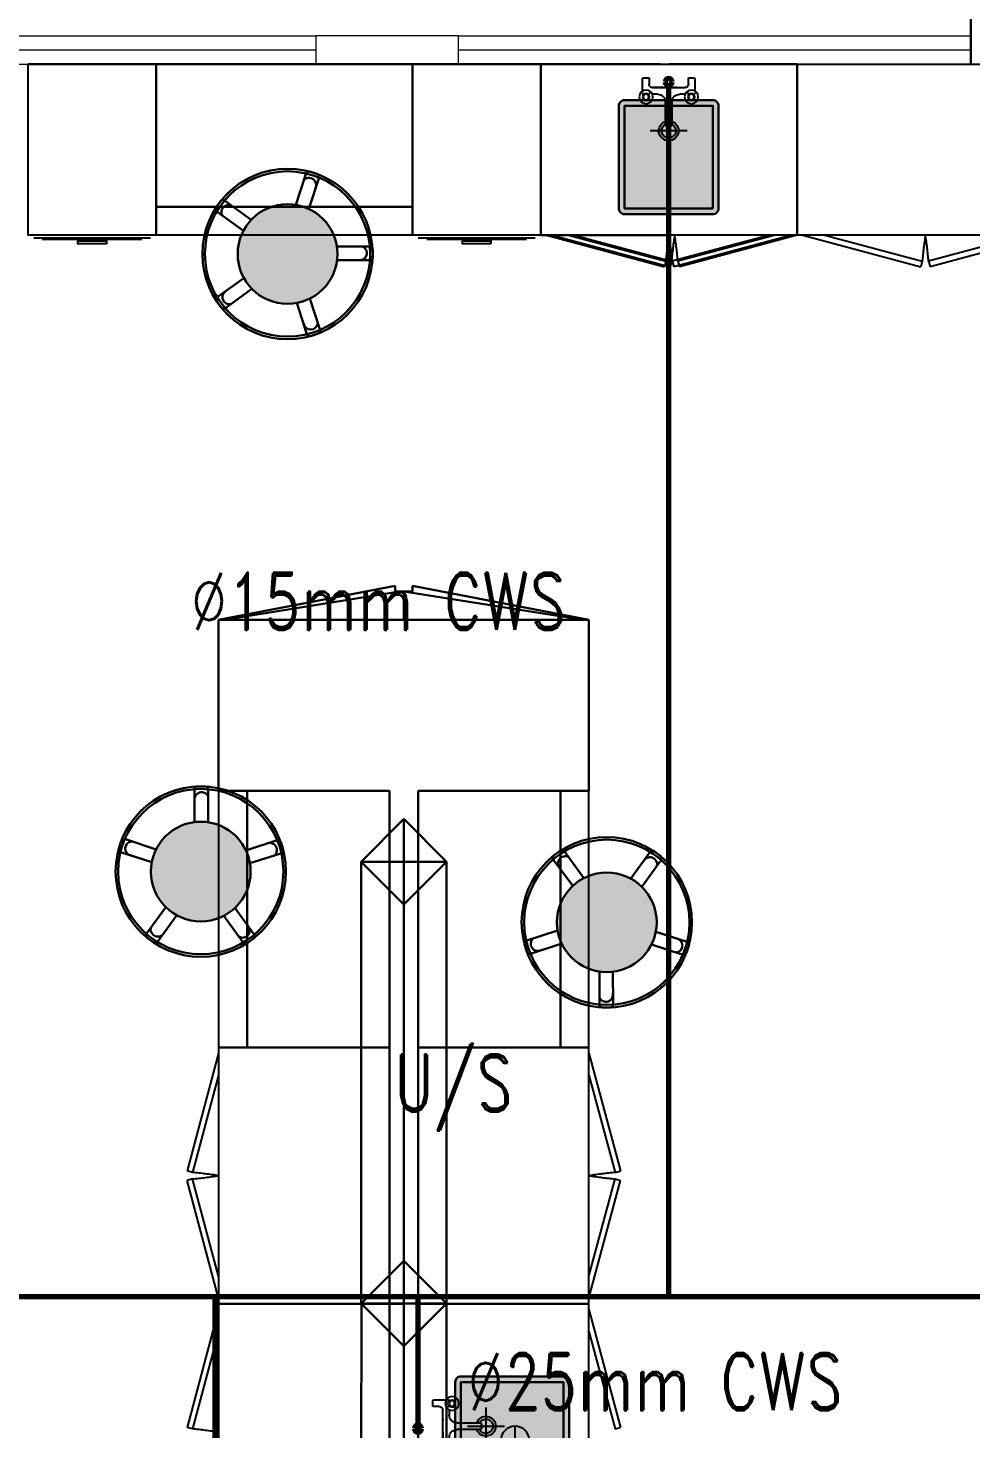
# Model space of a CAD drawing. Extents: x 800 to 995, y 398 to 804.
# Drawn here: x 867.398 to 870.708, y 713.33 to 718.245 of the extents above; entities that cross this region are included whole.
import ezdxf

# ---------------------------------------------------------------- set-up
doc = ezdxf.new("R2010")
doc.units = 0
doc.header["$MEASUREMENT"] = 0
doc.linetypes.add('ACAD_ISO02W100', pattern=[15, 12, -3])
doc.linetypes.add('DASHED', pattern=[19.05, 12.7, -6.35])
doc.layers.get('0').update_dxf_attribs({"color": 252, "linetype": 'CONTINUOUS', "lineweight": 30})
for name, color, linetype in [('-FUR', 252, 'CONTINUOUS'), ('LAYER8', 3, 'CONTINUOUS'), ('SAN', 2, 'CONTINUOUS')]:
    doc.layers.add(name, color=color, linetype=linetype)
for name, color, linetype, lineweight in [('Elevation', 150, 'CONTINUOUS', 18), ('P-C-WATER', 5, 'CONTINUOUS', 70), ('P-TEXT', 1, 'CONTINUOUS', 25), ('Wall', 252, 'CONTINUOUS', 30), ('WINDOW', 252, 'CONTINUOUS', 5)]:
    doc.layers.add(name, color=color, linetype=linetype, lineweight=lineweight)
doc.styles.add('ROMANC', font='romand.shx')

# ---------------------------------------------------------------- blocks, each defined once
blk = doc.blocks.new('YY5Y5')
at = {"layer": 'SAN', "color": 1}
for p, q in [((433.83, 542.04), (433.83, 538.56)), ((435.73, 542.41), (434.2, 542.41)), ((435.73, 540.55), (435.73, 542.41)), ((447.16, 542.41), (447.16, 540.55)), ((448.69, 542.41), (447.16, 542.41)), ((449.07, 538.56), (449.07, 542.04)), ((434.16, 537.56), (433.7, 538.02)), ((435.58, 537.56), (436.04, 538.02)), ((436.72, 537.65), (438.25, 537.65)), ((446.18, 539.55), (436.73, 539.55)), ((443.04, 539.55), (446.16, 539.55)), ((444.65, 537.65), (446.18, 537.65)), ((447.32, 537.56), (446.86, 538.02)), ((448.74, 537.56), (449.2, 538.02)), ((434.16, 536.15), (433.7, 535.69)), ((435.58, 536.15), (436.04, 535.69)), ((440.5, 535.4), (440.5, 528.74)), ((442.4, 528.74), (442.4, 535.4)), ((447.32, 536.15), (446.86, 535.69)), ((448.74, 536.15), (449.2, 535.69)), ((440.87, 528.36), (442.03, 528.36))]:
    blk.add_line(p, q, dxfattribs=at)
at = {"layer": 'SAN', "color": 1, "linetype": 'Continuous'}
blk.add_line((439.23, 539.55), (439.86, 539.55), dxfattribs=at)
at = {"layer": 'SAN', "color": 2, "linetype": 'DASHED'}
for points in [[(441.45, 532.42), (441.45, 521.63)], [(436.06, 527.03), (446.84, 527.03)]]:
    blk.add_lwpolyline(points, dxfattribs=at)
at = {"layer": 'SAN', "color": 1}
for centre, radius in [((434.87, 536.85), 2), ((434.87, 536.85), 1), ((434.87, 536.85), 0.8), ((448.03, 536.85), 2), ((448.03, 536.85), 1), ((448.03, 536.85), 0.8)]:
    blk.add_circle(centre, radius, dxfattribs=at)
for centre, radius, start, end in [((434.2, 542.04), 0.375, 90, 180), ((436.73, 540.55), 1, 180, 270), ((446.16, 540.55), 1, 270, 0), ((448.69, 542.04), 0.375, 0, 90), ((438.25, 535.4), 2.25, 0, 90), ((444.65, 535.4), 2.25, 90, 180), ((441.45, 527.03), 2.86, 109.4319, 70.5681), ((441.45, 527.03), 2.08, 117.2765, 62.7235), ((440.87, 528.74), 0.375, 180, 270), ((442.03, 528.74), 0.375, 270, 360)]:
    blk.add_arc(centre, radius, start, end, dxfattribs=at)
blk = doc.blocks.new('vfd')
at = {"layer": '-FUR'}
h = blk.add_hatch(color=254, dxfattribs=at)
h.paths.add_polyline_path([(1316.635, 565.8296), (1316.635, 566.1396), (1316.275, 566.1396), (1316.275, 565.8296)], flags=16)
edge = h.paths.add_edge_path()
edge.add_line((1316.655, 565.8296), (1316.655, 566.1396))
edge.add_ellipse((1316.635, 566.1396), major_axis=(-0.0141, -0.0141), ratio=1, start_angle=135, end_angle=225)
edge.add_line((1316.635, 566.1596), (1316.275, 566.1596))
edge.add_ellipse((1316.275, 566.1396), major_axis=(-0.0141, -0.0141), ratio=1, start_angle=225, end_angle=315)
edge.add_line((1316.255, 566.1396), (1316.255, 565.8296))
edge.add_ellipse((1316.275, 565.8296), major_axis=(0.0141, -0.0141), ratio=1, start_angle=225, end_angle=315)
edge.add_line((1316.275, 565.8096), (1316.635, 565.8096))
edge.add_ellipse((1316.635, 565.8296), major_axis=(0.0141, -0.0141), ratio=1, start_angle=-45, end_angle=45)
blk.add_hatch(color=253, dxfattribs=at).paths.add_polyline_path([(1316.275, 565.8296), (1316.635, 565.8296), (1316.635, 566.1396), (1316.275, 566.1396)])
h = blk.add_hatch(color=251, dxfattribs=at)
h.paths.add_polyline_path([(1316.305, 565.8596), (1316.275, 565.8296), (1316.635, 565.8296), (1316.605, 565.8596)])
h.paths.add_polyline_path([(1316.605, 565.8596), (1316.635, 565.8296), (1316.635, 566.1396), (1316.605, 566.1096)])
h = blk.add_hatch(color=252, dxfattribs=at)
h.paths.add_polyline_path([(1316.305, 566.1096), (1316.275, 566.1396), (1316.275, 565.8296), (1316.305, 565.8596)])
h.paths.add_polyline_path([(1316.605, 566.1096), (1316.635, 566.1396), (1316.275, 566.1396), (1316.305, 566.1096)])
blk.add_lwpolyline([(1316.655, 565.8296), (1316.655, 566.1396, 0.414214), (1316.635, 566.1596), (1316.275, 566.1596, 0.414214), (1316.255, 566.1396), (1316.255, 565.8296, 0.414214), (1316.275, 565.8096), (1316.635, 565.8096, 0.414214)], format="xyb", close=True)
blk.add_lwpolyline([(1316.655, 565.8296), (1316.655, 566.1396, 0.414214), (1316.635, 566.1596), (1316.275, 566.1596, 0.414214), (1316.255, 566.1396), (1316.255, 565.8296, 0.414214), (1316.275, 565.8096), (1316.635, 565.8096, 0.414214)], format="xyb", close=True)
blk.add_lwpolyline([(1316.635, 565.8296), (1316.635, 566.1396), (1316.275, 566.1396), (1316.275, 565.8296)], close=True)
at = {"layer": 'LAYER8'}
for p, q in [((1316.465, 566.0846), (1316.465, 565.9846)), ((1316.415, 566.0346), (1316.515, 566.0346))]:
    blk.add_line(p, q, dxfattribs=at)
blk.add_circle((1316.465, 566.0346), 0.05, dxfattribs=at)
at = {"xscale": 0.0121, "yscale": 0.0121, "zscale": 0.0121, "rotation": 89.99999999999997}
blk.add_blockref('YY5Y5', (1322.7397, 560.6431), dxfattribs=at)
blk = doc.blocks.new('fd')
at = {"layer": '-FUR'}
h = blk.add_hatch(color=254, dxfattribs=at)
h.paths.add_polyline_path([(1322.6636, 576.6994), (1322.3536, 576.6994), (1322.3536, 577.0594), (1322.6636, 577.0594)], flags=16)
edge = h.paths.add_edge_path()
edge.add_line((1322.6636, 576.6794), (1322.3536, 576.6794))
edge.add_arc((1322.3536, 576.6994), 0.02, 180, 270, ccw=False)
edge.add_line((1322.3336, 576.6994), (1322.3336, 577.0594))
edge.add_arc((1322.3536, 577.0594), 0.02, 90, 180, ccw=False)
edge.add_line((1322.3536, 577.0794), (1322.6636, 577.0794))
edge.add_arc((1322.6636, 577.0594), 0.02, 0, 90, ccw=False)
edge.add_line((1322.6836, 577.0594), (1322.6836, 576.6994))
edge.add_arc((1322.6636, 576.6994), 0.02, -90, 0, ccw=False)
blk.add_hatch(color=253, dxfattribs=at).paths.add_polyline_path([(1322.6636, 577.0594), (1322.6636, 576.6994), (1322.3536, 576.6994), (1322.3536, 577.0594)])
h = blk.add_hatch(color=251, dxfattribs=at)
h.paths.add_polyline_path([(1322.6337, 577.0294), (1322.6636, 577.0594), (1322.6636, 576.6994), (1322.6336, 576.7294)])
h.paths.add_polyline_path([(1322.6336, 576.7294), (1322.6636, 576.6994), (1322.3536, 576.6994), (1322.3836, 576.7294)])
h = blk.add_hatch(color=252, dxfattribs=at)
h.paths.add_polyline_path([(1322.3836, 577.0294), (1322.3536, 577.0594), (1322.6636, 577.0594), (1322.6337, 577.0294)])
h.paths.add_polyline_path([(1322.3836, 576.7294), (1322.3536, 576.6994), (1322.3536, 577.0594), (1322.3836, 577.0294)])
for p, q in [((1322.4784, 577.2056), (1322.0597, 577.2056)), ((1322.4784, 577.2056), (1322.9597, 577.2056)), ((1322.0597, 576.6056), (1322.5097, 576.6056)), ((1322.9597, 576.6056), (1322.5097, 576.6056))]:
    blk.add_line(p, q, dxfattribs=at)
at = {"layer": '-FUR', "linetype": 'ACAD_ISO02W100'}
for p, q in [((1322.0597, 577.2056), (1322.5097, 577.2056)), ((1322.9597, 577.2056), (1322.5097, 577.2056)), ((1322.0997, 576.6056), (1322.5133, 576.4948)), ((1322.177, 576.6056), (1322.5185, 576.5141)), ((1322.8824, 576.6056), (1322.541, 576.5141)), ((1322.9597, 576.6056), (1322.5462, 576.4948)), ((1322.5185, 576.5141), (1322.5133, 576.4948)), ((1322.541, 576.5141), (1322.5462, 576.4948))]:
    blk.add_line(p, q, dxfattribs=at)
for centre, start, end in [((1324.045, 576.3727), 171.2611, 174.7069), ((1321.0144, 576.3727), 5.2931, 8.7389)]:
    blk.add_arc(centre, 1.5331, start, end, dxfattribs=at)
for p, q in [((1322.0597, 577.2056), (1322.0597, 576.6056)), ((1322.9597, 577.2056), (1322.9597, 576.6056))]:
    blk.add_line(p, q)
blk.add_lwpolyline([(1322.6636, 576.6794), (1322.3536, 576.6794, -0.414214), (1322.3336, 576.6994), (1322.3336, 577.0594, -0.414214), (1322.3536, 577.0794), (1322.6636, 577.0794, -0.414214), (1322.6836, 577.0594), (1322.6836, 576.6994, -0.414214)], format="xyb", close=True)
blk.add_lwpolyline([(1322.6636, 576.6794), (1322.3536, 576.6794, -0.414214), (1322.3336, 576.6994), (1322.3336, 577.0594, -0.414214), (1322.3536, 577.0794), (1322.6636, 577.0794, -0.414214), (1322.6836, 577.0594), (1322.6836, 576.6994, -0.414214)], format="xyb", close=True)
blk.add_lwpolyline([(1322.6636, 576.6994), (1322.3536, 576.6994), (1322.3536, 577.0594), (1322.6636, 577.0594)], close=True)
at = {"extrusion": (0, 0, -1), "xscale": 0.0121000000000322, "yscale": 0.0121000000000322, "zscale": -0.0121}
blk.add_blockref('YY5Y5', (-1327.8502, 570.5947), dxfattribs=at)
blk = doc.blocks.new('juy')
blk.add_line((1322.9597, 577.2056), (1322.9597, 576.6056))
blk.add_blockref('fd', (0, 0))

msp = doc.modelspace()

# ---------------------------------------------------------------- hatches: boundary and pattern name
h = msp.add_hatch(color=256)
h.set_gradient(color1=(132, 132, 132), name='SPHERICAL')
h.paths.add_polyline_path([(868.3094, 717.6273, 1), (868.3094, 717.2773, 1)])
h = msp.add_hatch(color=256)
h.set_gradient(color1=(132, 132, 132), name='SPHERICAL')
h.paths.add_polyline_path([(868.1799, 715.2853, -1), (867.8299, 715.2853, -1)])
h = msp.add_hatch(color=256)
h.set_gradient(color1=(132, 132, 132), name='SPHERICAL')
h.paths.add_polyline_path([(869.2551, 715.1073, -1), (869.6051, 715.1073, -1)])

# ---------------------------------------------------------------- linework, layer by layer
at = {"layer": '-FUR', "linetype": 'ACAD_ISO02W100'}
for p, q in [((867.8484, 718.1182, -0.0488), (867.3984, 718.1182, -0.0488)), ((869.1984, 718.1182, -0.0488), (868.7484, 718.1182, -0.0488)), ((869.1984, 718.1182, -0.0488), (870.0984, 718.1182, -0.0488)), ((870.0984, 718.1182, -0.0488), (870.9984, 718.1182, -0.0488)), ((868.7484, 717.5182, -0.0488), (867.8484, 717.5182, -0.0488)), ((869.2184, 717.5182, -0.0488), (869.632, 717.4074, -0.0488)), ((869.2957, 717.5182, -0.0488), (869.6371, 717.4268, -0.0488)), ((870.0011, 717.5182, -0.0488), (869.6597, 717.4268, -0.0488)), ((870.0784, 717.5182, -0.0488), (869.6648, 717.4074, -0.0488)), ((870.1184, 717.5182, -0.0488), (870.532, 717.4074, -0.0488)), ((870.1957, 717.5182, -0.0488), (870.5371, 717.4268, -0.0488)), ((870.9011, 717.5182, -0.0488), (870.5597, 717.4268, -0.0488)), ((870.9784, 717.5182, -0.0488), (870.5648, 717.4074, -0.0488)), ((869.6371, 717.4268, -0.0488), (869.632, 717.4074, -0.0488)), ((869.6597, 717.4268, -0.0488), (869.6648, 717.4074, -0.0488)), ((870.5371, 717.4268, -0.0488), (870.532, 717.4074, -0.0488)), ((870.5597, 717.4268, -0.0488), (870.5648, 717.4074, -0.0488)), ((868.0675, 715.5682, -0.0488), (868.0675, 714.6682, -0.0488)), ((869.3675, 714.6682, -0.0488), (869.3675, 715.5682, -0.0488)), ((868.0675, 714.6482, -0.0488), (867.9567, 714.2347, -0.0488)), ((868.6675, 713.7682, -0.0488), (868.6675, 714.6682, -0.0488)), ((868.7675, 714.6682, -0.0488), (868.7675, 713.7682, -0.0488)), ((869.3675, 714.6482, -0.0488), (869.4783, 714.2347, -0.0488)), ((868.0675, 714.571, -0.0488), (867.976, 714.2295, -0.0488)), ((869.3675, 714.571, -0.0488), (869.459, 714.2295, -0.0488)), ((867.976, 714.2295, -0.0488), (867.9567, 714.2347, -0.0488)), ((867.976, 714.207, -0.0488), (867.9567, 714.2018, -0.0488)), ((868.0675, 713.7882, -0.0488), (867.9567, 714.2018, -0.0488)), ((868.0675, 713.8655, -0.0488), (867.976, 714.207, -0.0488)), ((869.3675, 713.8655, -0.0488), (869.459, 714.207, -0.0488)), ((869.3675, 713.7882, -0.0488), (869.4783, 714.2018, -0.0488)), ((869.459, 714.2295, -0.0488), (869.4783, 714.2347, -0.0488)), ((869.459, 714.207, -0.0488), (869.4783, 714.2018, -0.0488)), ((868.0675, 713.7482, -0.0488), (867.9567, 713.3347, -0.0488)), ((868.6675, 712.8682, -0.0488), (868.6675, 713.7682, -0.0488)), ((868.7675, 713.7682, -0.0488), (868.7675, 712.8682, -0.0488)), ((869.3675, 713.7482, -0.0488), (869.4783, 713.3347, -0.0488)), ((868.0675, 713.671, -0.0488), (867.976, 713.3295, -0.0488)), ((869.3675, 713.671, -0.0488), (869.459, 713.3295, -0.0488)), ((867.976, 713.3295, -0.0488), (867.9567, 713.3347, -0.0488)), ((869.459, 713.3295, -0.0488), (869.4783, 713.3347, -0.0488))]:
    msp.add_line(p, q, dxfattribs=at)
at = {"layer": '-FUR'}
for p, q in [((867.8284, 717.5082, -0.0488), (867.4184, 717.5082, -0.0488)), ((867.7984, 717.5032, -0.0488), (867.4484, 717.5032, -0.0488)), ((869.1784, 717.5082, -0.0488), (868.7684, 717.5082, -0.0488)), ((869.1484, 717.5032, -0.0488), (868.7984, 717.5032, -0.0488))]:
    msp.add_line(p, q, dxfattribs=at)
at = {"layer": '-FUR', "elevation": -0.0488}
for points in [[(867.8484, 717.5182), (867.3984, 717.5182), (867.3984, 718.1182), (867.8484, 718.1182)], [(869.1984, 717.5182), (868.7484, 717.5182), (868.7484, 718.1182), (869.1984, 718.1182)], [(869.1984, 718.1182), (870.0984, 718.1182), (870.0984, 717.5182), (869.1984, 717.5182)], [(870.0984, 718.1182), (870.9984, 718.1182), (870.9984, 717.5182), (870.0984, 717.5182)], [(868.6675, 713.7682), (868.6675, 714.6682), (868.0675, 714.6682), (868.0675, 713.7682)], [(868.7675, 714.6682), (868.7675, 713.7682), (869.3675, 713.7682), (869.3675, 714.6682)], [(868.6675, 712.8682), (868.6675, 713.7682), (868.0675, 713.7682), (868.0675, 712.8682)], [(868.7675, 713.7682), (868.7675, 712.8682), (869.3675, 712.8682), (869.3675, 713.7682)]]:
    msp.add_lwpolyline(points, close=True, dxfattribs=at)
at = {"layer": '-FUR', "color": 1, "elevation": -0.0488}
for points in [[(867.6734, 717.4882), (867.5734, 717.4882), (867.5734, 717.4982), (867.6734, 717.4982)], [(869.0234, 717.4882), (868.9234, 717.4882), (868.9234, 717.4982), (869.0234, 717.4982)]]:
    msp.add_lwpolyline(points, close=True, dxfattribs=at)
at = {"layer": '-FUR', "linetype": 'ACAD_ISO02W100'}
for centre, start, end in [((871.1637, 717.2853, -0.0488), 171.2611, 174.7069), ((868.1331, 717.2853, -0.0488), 5.2931, 8.7389), ((872.0637, 717.2853, -0.0488), 171.2611, 174.7069), ((869.0331, 717.2853, -0.0488), 5.2931, 8.7389), ((867.8346, 712.703, -0.0488), 81.2611, 84.7069), ((867.8346, 715.7335, -0.0488), 275.2931, 278.7389), ((869.6004, 712.703, -0.0488), 95.2931, 98.7389), ((869.6004, 715.7335, -0.0488), 261.2611, 264.7069), ((867.8346, 711.803, -0.0488), 81.2611, 84.7069)]:
    msp.add_arc(centre, 1.5331, start, end, dxfattribs=at)
for p, q in [((868.7484, 718.1182, -0.0488), (867.8484, 718.1182, -0.0488)), ((867.8484, 718.1182, -0.0488), (867.8484, 717.5182, -0.0488)), ((868.7484, 717.5182, -0.0488), (868.7484, 718.1182, -0.0488)), ((868.3385, 717.6249, -0.0488), (868.3731, 717.7328, -0.0488)), ((868.4134, 717.733, -0.0488), (868.3872, 717.7414, -0.0488)), ((868.3837, 717.6108, -0.0488), (868.4199, 717.7204, -0.0488)), ((868.0746, 717.638, -0.0488), (868.0585, 717.6157, -0.0488)), ((868.1817, 717.572, -0.0488), (868.0886, 717.6402, -0.0488)), ((867.8484, 717.5182, -0.0488), (867.8484, 717.6182, -0.0488)), ((867.8484, 717.6182, -0.0488), (868.7484, 717.6182, -0.0488)), ((868.1543, 717.5333, -0.0488), (868.0624, 717.5996, -0.0488)), ((868.4825, 717.478, -0.0488), (868.5958, 717.4784, -0.0488)), ((868.6084, 717.4402, -0.0488), (868.6083, 717.4677, -0.0488)), ((868.4831, 717.4306, -0.0488), (868.5985, 717.4301, -0.0488)), ((868.1562, 717.3678, -0.0488), (868.0625, 717.3004, -0.0488)), ((868.1845, 717.3298, -0.0488), (868.093, 717.2629, -0.0488)), ((868.3873, 717.2956, -0.0488), (868.4227, 717.188, -0.0488)), ((868.0603, 717.2864, -0.0488), (868.0766, 717.2642, -0.0488)), ((868.3424, 717.2805, -0.0488), (868.3776, 717.1705, -0.0488)), ((868.3902, 717.1642, -0.0488), (868.4164, 717.1728, -0.0488)), ((868.0675, 716.1682, -0.0488), (868.6875, 716.2882, -0.0488)), ((868.0875, 716.1682, -0.0488), (868.7025, 716.2682, -0.0488)), ((868.6875, 716.2682, -0.0488), (868.6875, 716.2882, -0.0488)), ((868.7175, 716.2682, -0.0488), (868.6875, 716.2682, -0.0488)), ((868.7175, 716.1682, -0.0488), (868.7175, 716.2682, -0.0488)), ((868.7175, 716.2682, -0.0488), (868.7475, 716.2682, -0.0488)), ((869.3475, 716.1682, -0.0488), (868.7175, 716.2682, -0.0488)), ((868.7475, 716.2682, -0.0488), (868.7475, 716.2882, -0.0488)), ((869.3675, 716.1682, -0.0488), (868.7475, 716.2882, -0.0488)), ((869.3675, 716.1682, -0.0488), (868.0675, 716.1682, -0.0488)), ((868.0675, 716.1682, -0.0488), (868.0675, 715.5682, -0.0488)), ((868.0675, 716.1682, -0.0488), (868.0875, 716.1682, -0.0488)), ((869.3675, 716.1682, -0.0488), (868.7175, 716.1682, -0.0488)), ((869.3675, 716.1682, -0.0488), (869.3475, 716.1682, -0.0488)), ((869.3675, 715.5682, -0.0488), (869.3675, 716.1682, -0.0488)), ((867.9832, 715.4589, -0.0488), (867.9827, 715.5744, -0.0488)), ((867.9927, 715.5843, -0.0488), (868.0202, 715.5842, -0.0488)), ((868.0306, 715.4584, -0.0488), (868.031, 715.5717, -0.0488)), ((868.0675, 715.5682, -0.0488), (868.6675, 715.5682, -0.0488)), ((868.1675, 714.6682, -0.0488), (868.1675, 715.5682, -0.0488)), ((868.6675, 715.5682, -0.0488), (868.6675, 714.6682, -0.0488)), ((868.7675, 714.6682, -0.0488), (868.7675, 715.5682, -0.0488)), ((868.7675, 715.5682, -0.0488), (869.3675, 715.5682, -0.0488)), ((869.3675, 715.5682, -0.0488), (869.2675, 715.5682, -0.0488)), ((869.2675, 715.5682, -0.0488), (869.2675, 714.6682, -0.0488)), ((868.7173, 715.47, -0.0488), (868.5673, 715.32, -0.0488)), ((868.7173, 713.77, -0.0488), (868.7173, 715.47, -0.0488)), ((868.7173, 715.32, -0.0488), (868.7173, 715.47, -0.0488)), ((868.7173, 715.47, -0.0488), (868.8673, 715.32, -0.0488)), ((867.7167, 715.3661, -0.0488), (867.7253, 715.3923, -0.0488)), ((867.8482, 715.3632, -0.0488), (867.7406, 715.3986, -0.0488)), ((868.1633, 715.3596, -0.0488), (868.273, 715.3957, -0.0488)), ((868.2855, 715.3893, -0.0488), (868.2939, 715.3631, -0.0488)), ((867.833, 715.3183, -0.0488), (867.7231, 715.3535, -0.0488)), ((868.1775, 715.3144, -0.0488), (868.2854, 715.349, -0.0488)), ((869.3105, 715.235, -0.0488), (869.2422, 715.3281, -0.0488)), ((869.2445, 715.342, -0.0488), (869.2668, 715.3581, -0.0488)), ((869.3492, 715.2624, -0.0488), (869.2829, 715.3543, -0.0488)), ((869.5146, 715.2605, -0.0488), (869.5821, 715.3542, -0.0488)), ((869.5526, 715.2322, -0.0488), (869.6196, 715.3236, -0.0488)), ((869.596, 715.3563, -0.0488), (869.6182, 715.3401, -0.0488)), ((868.5673, 713.77, -0.0488), (868.5673, 715.32, -0.0488)), ((868.5673, 715.32, -0.0488), (868.8673, 715.32, -0.0488)), ((868.8673, 715.32, -0.0488), (868.5673, 715.32, -0.0488)), ((868.5673, 715.32, -0.0488), (868.7173, 715.17, -0.0488)), ((868.7173, 715.32, -0.0488), (868.7173, 715.17, -0.0488)), ((868.7173, 715.17, -0.0488), (868.8673, 715.32, -0.0488)), ((868.8673, 715.32, -0.0488), (868.8673, 713.77, -0.0488)), ((868.6675, 715.2198, -0.0488), (868.6675, 710.6182, -0.0488)), ((868.7675, 710.6182, -0.0488), (868.7675, 715.2203, -0.0488)), ((867.8824, 715.1604, -0.0488), (867.8154, 715.0689, -0.0488)), ((867.9204, 715.1321, -0.0488), (867.8529, 715.0384, -0.0488)), ((868.0859, 715.1302, -0.0488), (868.1521, 715.0382, -0.0488)), ((868.1245, 715.1576, -0.0488), (868.1928, 715.0645, -0.0488)), ((868.7173, 715.17, -0.0488), (868.7173, 714.32, -0.0488)), ((869.2575, 715.0782, -0.0488), (869.1497, 715.0436, -0.0488)), ((867.839, 715.0362, -0.0488), (867.8168, 715.0525, -0.0488)), ((868.1905, 715.0505, -0.0488), (868.1682, 715.0344, -0.0488)), ((869.1495, 715.0033, -0.0488), (869.1411, 715.0295, -0.0488)), ((869.2717, 715.0329, -0.0488), (869.162, 714.9968, -0.0488)), ((869.5868, 715.0293, -0.0488), (869.6944, 714.9939, -0.0488)), ((869.602, 715.0742, -0.0488), (869.7119, 715.039, -0.0488)), ((869.7183, 715.0264, -0.0488), (869.7097, 715.0003, -0.0488)), ((869.4044, 714.9341, -0.0488), (869.404, 714.8208, -0.0488)), ((869.4518, 714.9336, -0.0488), (869.4523, 714.8182, -0.0488)), ((869.4423, 714.8082, -0.0488), (869.4148, 714.8083, -0.0488)), ((868.6675, 714.6682, -0.0488), (868.0675, 714.6682, -0.0488)), ((868.0675, 714.6682, -0.0488), (868.1675, 714.6682, -0.0488)), ((869.3675, 714.6682, -0.0488), (868.7675, 714.6682, -0.0488)), ((868.7173, 713.92, -0.0488), (868.5673, 713.77, -0.0488)), ((868.7173, 713.77, -0.0488), (868.7173, 713.92, -0.0488)), ((868.7173, 713.92, -0.0488), (868.8673, 713.77, -0.0488)), ((868.5673, 713.77, -0.0488), (868.8673, 713.77, -0.0488)), ((868.8673, 713.77, -0.0488), (868.5673, 713.77, -0.0488)), ((868.5673, 713.77, -0.0488), (868.7173, 713.62, -0.0488)), ((868.5673, 712.77, -0.0488), (868.5691, 713.7682, -0.0488)), ((868.6675, 713.7682, -0.0488), (868.7175, 713.7682, -0.0488)), ((868.7173, 713.77, -0.0488), (868.7173, 713.62, -0.0488)), ((868.7173, 713.62, -0.0488), (868.8673, 713.77, -0.0488)), ((868.8673, 713.77, -0.0488), (868.8673, 712.77, -0.0488)), ((868.7173, 713.62, -0.0488), (868.7173, 712.77, -0.0488))]:
    msp.add_line(p, q)
for centre, radius in [((868.3094, 717.4523, -0.0488), 0.299), ((868.3094, 717.4523, -0.0488), 0.29), ((868.3094, 717.4523, -0.0488), 0.175), ((868.0049, 715.2853, -0.0488), 0.299), ((868.0049, 715.2853, -0.0488), 0.29), ((868.0049, 715.2853, -0.0488), 0.175), ((869.4301, 715.1073, -0.0488), 0.299), ((869.4301, 715.1073, -0.0488), 0.29), ((869.4301, 715.1073, -0.0488), 0.175)]:
    msp.add_circle(centre, radius)
for centre, radius, start, end in [((868.3854, 717.7284, -0.0488), 0.0131, 82.2796, 160.346), ((868.4103, 717.7235, -0.0488), 0.01, 342.2089, 72.2089), ((868.3849, 717.6945, -0.0488), 0.025, 330.8248, 139.0651), ((868.0827, 717.6321, -0.0488), 0.01, 54.2089, 144.2089), ((868.0704, 717.61, -0.0488), 0.0131, 154.2796, 232.346), ((868.1025, 717.599, -0.0488), 0.025, 42.8248, 211.0651), ((868.563, 717.4553, -0.0488), 0.025, 258.8248, 67.0651), ((868.5954, 717.4653, -0.0488), 0.0131, 10.2796, 88.346), ((868.5984, 717.4401, -0.0488), 0.01, 270.2089, 0.2089), ((868.0684, 717.2923, -0.0488), 0.01, 126.2089, 216.2089), ((868.106, 717.3009, -0.0488), 0.025, 114.8248, 283.0651), ((868.0856, 717.2737, -0.0488), 0.0131, 226.2796, 304.346), ((868.3906, 717.2121, -0.0488), 0.025, 186.8248, 355.0651), ((868.3871, 717.1737, -0.0488), 0.01, 198.2089, 288.2089), ((868.4101, 717.1843, -0.0488), 0.0131, 298.2796, 16.346), ((867.9927, 715.5743, -0.0488), 0.01, 89.7911, 179.7911), ((868.0179, 715.5713, -0.0488), 0.0131, 1.654, 79.7204), ((868.0079, 715.5389, -0.0488), 0.025, 22.9349, 191.1752), ((867.7369, 715.386, -0.0488), 0.0131, 73.654, 151.7204), ((867.7646, 715.3665, -0.0488), 0.025, 94.9349, 263.1752), ((868.247, 715.3608, -0.0488), 0.025, 310.9349, 119.1752), ((868.276, 715.3862, -0.0488), 0.01, 17.7911, 107.7911), ((867.7262, 715.363, -0.0488), 0.01, 161.7911, 251.7911), ((868.2809, 715.3613, -0.0488), 0.0131, 289.654, 7.7204), ((869.2503, 715.3339, -0.0488), 0.01, 125.7911, 215.7911), ((869.2835, 715.3142, -0.0488), 0.025, 58.9349, 227.1752), ((869.2725, 715.3463, -0.0488), 0.0131, 37.654, 115.7204), ((869.5816, 715.3107, -0.0488), 0.025, 346.9349, 155.1752), ((869.5901, 715.3483, -0.0488), 0.01, 53.7911, 143.7911), ((869.6087, 715.331, -0.0488), 0.0131, 325.654, 43.7204), ((867.8534, 715.0819, -0.0488), 0.025, 166.9349, 335.1752), ((868.1515, 715.0784, -0.0488), 0.025, 238.9349, 47.1752), ((867.8263, 715.0615, -0.0488), 0.0131, 145.654, 223.7204), ((867.8449, 715.0443, -0.0488), 0.01, 233.7911, 323.7911), ((868.1625, 715.0463, -0.0488), 0.0131, 217.654, 295.7204), ((868.1847, 715.0586, -0.0488), 0.01, 305.7911, 35.7911), ((869.1541, 715.0312, -0.0488), 0.0131, 109.654, 187.7204), ((869.188, 715.0317, -0.0488), 0.025, 130.9349, 299.1752), ((869.6704, 715.026, -0.0488), 0.025, 274.9349, 83.1752), ((869.7088, 715.0295, -0.0488), 0.01, 341.7911, 71.7911), ((869.159, 715.0063, -0.0488), 0.01, 197.7911, 287.7911), ((869.6981, 715.0065, -0.0488), 0.0131, 253.654, 331.7204), ((869.4271, 714.8537, -0.0488), 0.025, 202.9349, 11.1752), ((869.4171, 714.8212, -0.0488), 0.0131, 181.654, 259.7204), ((869.4423, 714.8182, -0.0488), 0.01, 269.7911, 359.7911)]:
    msp.add_arc(centre, radius, start, end)
at = {"layer": 'Elevation', "color": 252, "linetype": 'Continuous'}
for p, q in [((868.4084, 718.2182), (868.4084, 718.1182)), ((868.9084, 718.2182), (868.4084, 718.2182)), ((868.9084, 718.2182), (868.9084, 718.1182)), ((868.4084, 718.1182), (868.9084, 718.1182))]:
    msp.add_line(p, q, dxfattribs=at)
at = {"layer": 'P-C-WATER', "linetype": 'Continuous'}
for p, q in [((869.6472, 718.0433, -0.1), (869.6472, 713.7941, -0.1)), ((863.2067, 713.7941), (882.8472, 713.7941)), ((868.0548, 708.7812), (868.0548, 713.7941)), ((868.7675, 713.3307), (868.7675, 713.7941))]:
    msp.add_line(p, q, dxfattribs=at)
at = {"layer": 'P-C-WATER', "linetype": 'ByBlock'}
for centre, start, end in [((869.6472, 718.0558), 0, 180), ((869.6472, 718.0558), 180, 0), ((868.7675, 713.3307), 0, 180), ((868.7675, 713.3307), 180, 0)]:
    msp.add_arc(centre, 0.0125, start, end, dxfattribs=at)
at = {"layer": 'Wall', "color": 252, "linetype": 'Continuous'}
msp.add_line((870.7084, 718.3682), (870.7084, 718.1182), dxfattribs=at)
at = {"layer": 'WINDOW', "color": 252}
for p, q in [((866.6084, 718.2182), (868.4084, 718.2182)), ((868.9084, 718.2182), (870.7084, 718.2182)), ((866.6084, 718.1682), (868.4084, 718.1682)), ((868.9084, 718.1682), (870.7084, 718.1682)), ((866.6084, 718.1182), (868.4084, 718.1182)), ((868.9084, 718.1182), (870.7084, 718.1182))]:
    msp.add_line(p, q, dxfattribs=at)

# ---------------------------------------------------------------- block references
msp.add_blockref('juy', (-452.8613, 140.9127, -0.0488))
at = {"xscale": -1, "rotation": 180}
msp.add_blockref('vfd', (-447.3569, 1279.3238, -0.0488), dxfattribs=at)

# ---------------------------------------------------------------- texts
at = {"layer": 'P-TEXT', "color": 41, "style": 'ROMANC', "width": 0.75}
for s, p in [('%%C15mm CWS', (867.9698, 716.1336, -0.1)), ('U/S', (868.6827, 714.4432)), ('%%C25mm CWS', (868.9407, 713.3955))]:
    msp.add_text(s, height=0.2, dxfattribs=at).set_placement(p)

doc.saveas('drawing.dxf')
